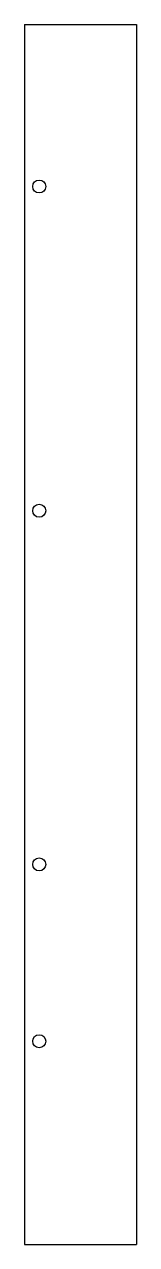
# Model space of a CAD drawing. Header units: millimetres. Extents: x -10 to 9, y -104 to 103.
import ezdxf

# ---------------------------------------------------------------- set-up
doc = ezdxf.new("R2010")
doc.units = ezdxf.units.MM

msp = doc.modelspace()

# ---------------------------------------------------------------- linework, layer by layer
for p, q in [((-9.53, 103.49), (-9.53, -103.51)), ((-9.53, 103.49), (9.48, 103.49)), ((9.48, 103.49), (9.48, -103.51)), ((-9.53, -103.51), (9.48, -103.51))]:
    msp.add_line(p, q)
for centre in [(-7.03, 75.99), (-7.03, 20.99), (-7.03, -39.01), (-7.03, -69.01)]:
    msp.add_circle(centre, 1.1)

doc.saveas('drawing.dxf')
